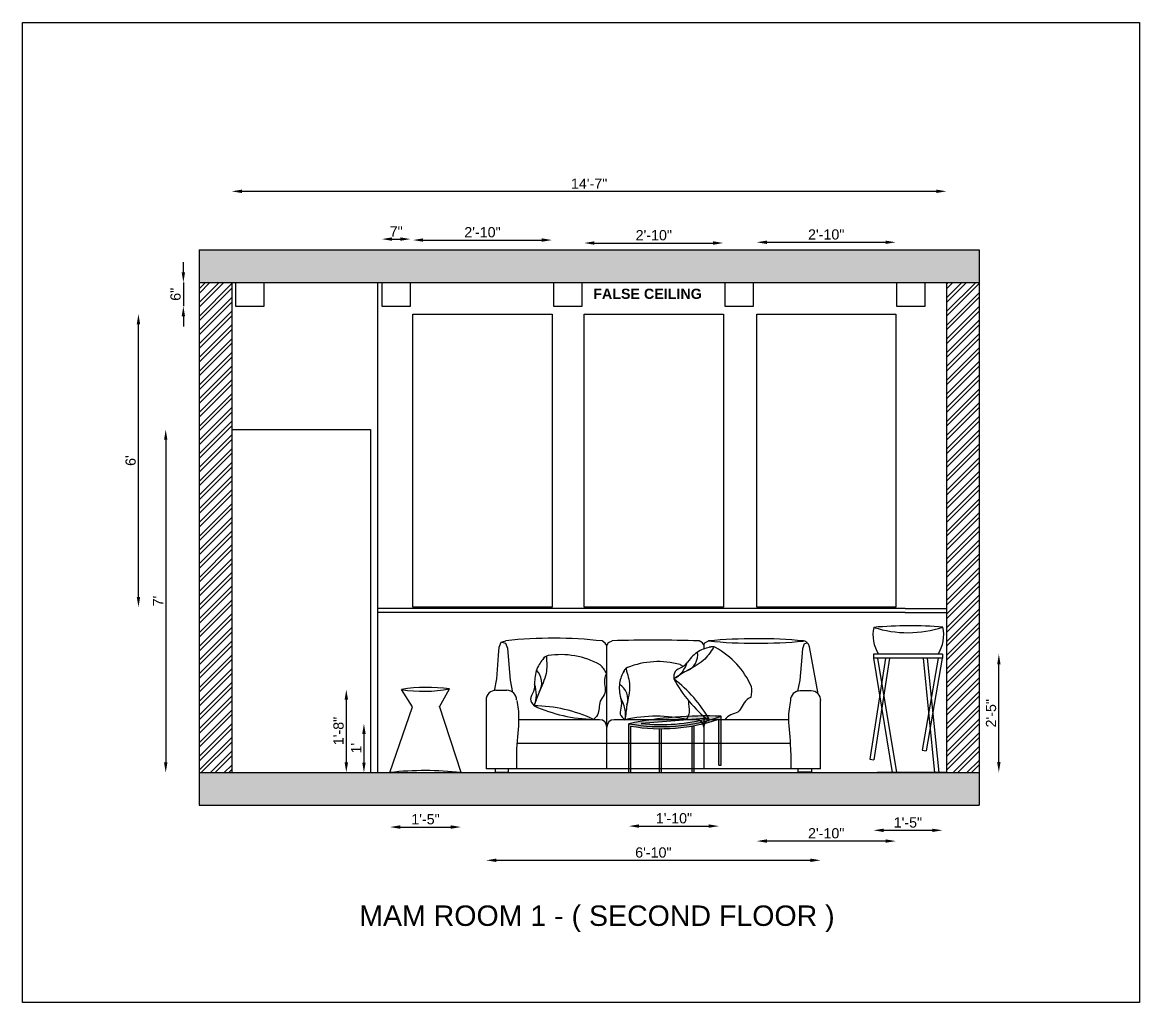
# Model space of a CAD drawing. Header units: feet. Extents: x 2272 to 4893, y 337 to 2916.
# Drawn here: x 4084 to 4357.5, y 1193.9 to 1433.9 of the extents above; entities that cross this region are included whole.
import ezdxf

# ---------------------------------------------------------------- set-up
doc = ezdxf.new("R2010")
doc.units = ezdxf.units.FT
doc.layers.add('Door', color=15, linetype='Continuous')
doc.styles.get("Standard").update_dxf_attribs({"font": 'arial.ttf'})
doc.dimstyles.new('ISO-25', dxfattribs={"dimtxt": 2.5, "dimasz": 2.5, "dimexe": 1.25, "dimexo": 0.625, "dimtad": 1, "dimdec": 0, "dimlunit": 4, "dimtxsty": 'Standard', "dimcen": 2.5, "dimse1": 1, "dimse2": 1, "dimadec": 0, "dimazin": 0, "dimtfac": 1, "dimtdec": 0, "dimtmove": 0, "dimatfit": 3, "dimfxl": 1, "dimarcsym": 0})

# ---------------------------------------------------------------- blocks, each defined once
blk = doc.blocks.new('*D246')
at = {"layer": 'Defpoints', "color": 0, "transparency": 16777216}
for p in [(4308.17, 1279.22), (4323.03, 1279.22), (4308.3, 1250.28)]:
    blk.add_point(p, dxfattribs=at)
at = {"layer": 'Door', "color": 0, "lineweight": -2, "transparency": 16777216}
blk.add_line((4323.03, 1252.78), (4323.03, 1276.72), dxfattribs=at)
at = {"layer": 'Door', "color": 0, "transparency": 16777216}
for points in [[(4322.62, 1276.72), (4323.45, 1276.72), (4323.03, 1279.22)], [(4322.62, 1252.78), (4323.45, 1252.78), (4323.03, 1250.28)]]:
    blk.add_solid(points, dxfattribs=at)
at = {"layer": 'Door', "color": 0, "transparency": 16777216, "insert": (4321.13, 1264.75), "char_height": 2.5, "attachment_point": 5, "rotation": 90}
blk.add_mtext('2\'-5"', dxfattribs=at)
blk = doc.blocks.new('A$C32C86113')
at = {"linetype": 'Continuous'}
for p, q in [((77.9, 721.3, -9.2), (82, 773.3, -9.2)), ((82, 773.3, -9.2), (93.6, 803.8, -9.2)), ((93.6, 803.8, -9.2), (123, 812.9, -9.2)), ((736.9, 798.3, -9.2), (719.4, 811.4, -9.2)), ((747.8, 782.5, -9.2), (736.9, 798.3, -9.2)), ((747.6, 163.7, -9.2), (747.6, 782.8, -9.2)), ((747.7, 782.8, -9.2), (758.8, 802, -9.2)), ((758.8, 802, -9.2), (780.7, 812.4, -9.2)), ((1340.4, 800.9, -9.2), (1318.5, 811.4, -9.2)), ((1347.6, 787, -9.2), (1340.4, 800.9, -9.2)), ((1347.6, 787, -9.2), (1354.9, 800.9, -9.2)), ((1347.6, 787, -9.2), (1347.6, 761.5, -9.2)), ((1354.9, 800.9, -9.2), (1376.9, 811.5, -9.2)), ((2056, 484.9, -9.2), (2002, 776.1, -9.2)), ((65.8, 577.5, -9.2), (77.9, 721.3, -9.2)), ((51.2, 502.4, -9.2), (65.8, 577.5, -9.2)), ((60.2, 506.2, -9.2), (128.9, 506.2, -9.2)), ((2013.7, 502.6, -9.2), (1944.9, 502.8, -9.2)), ((0.2, 446.2, -9.2), (0, 20, -9.2)), ((2071.8, 20, 333.6), (2071.8, 442.4, 333.6)), ((702.6, 323.7, -9.2), (200, 323.4, -0.7)), ((747.6, 20, -9.2), (747.6, 278.7, -9.2)), ((1302.6, 323.7, -9.2), (792.6, 323.7, -9.2)), ((1347.6, 343.7, -9.2), (1347.6, 278.7, -9.2)), ((1347.6, 278.7, -9.2), (1347.6, 20, -9.2)), ((1872.8, 323.7, -9.2), (1392.6, 323.7, -9.2)), ((2071.8, 20, 333.6), (0, 20, -9.2)), ((55.9, 20), (55.9, 0)), ((139, 0), (139, 20, 13.8)), ((1932.8, 0), (1932.8, 20, 13.8)), ((2015.9, 20), (2015.9, 0)), ((55.9, 0), (139, 0)), ((2015.9, 0), (1932.8, 0))]:
    blk.add_line(p, q, dxfattribs=at)
at = {"ltscale": 3}
for p, q in [((123, 794.8, -9.2), (93.6, 803.8, -9.2)), ((134.6, 764.2, -9.2), (123, 794.8, -9.2)), ((150.8, 568.4, -9.2), (134.6, 764.2, -9.2)), ((1956.6, 712.2, -9.2), (1960.7, 764.2, -9.2)), ((1960.7, 764.2, -9.2), (1972.3, 794.8, -9.2)), ((1972.3, 794.8, -9.2), (1989.3, 800, -9.2)), ((1944.5, 568.4, -9.2), (1956.6, 712.2, -9.2)), ((165.4, 493.4, -9.2), (150.8, 568.4, -9.2)), ((1931.4, 501.4, -9.2), (1944.5, 568.4, -9.2)), ((191.4, 179.1, 242), (1883, 179.1, 242))]:
    blk.add_line(p, q, dxfattribs=at)
at = {"linetype": 'Continuous'}
for centre, radius, start, end in [((414.4, -1890.5, -9.2), 2719, 83.56046, 96.1533), ((1675, -2302.2, -9.2), 3127.9, 84.6632, 95.46976), ((1399.9, 730.9, 333.6), 45, 61.39238, 113.21883), ((1178.3, 324.5, 333.6), 507.8, 23.79865, 61.39238), ((1957.7, 767.9, -9.2), 45, 10.50914, 90), ((390.8, 676.1, 333.6), 45, 98.91064, 150.73708), ((462.5, 218.9, 333.6), 507.8, 61.3169, 98.91064), ((594.5, 543.8, 333.6), 164.4, 23.69861, 47.17942), ((892.1, 605, 333.6), 45, 111.97665, 163.80309), ((1065.4, 175.7, 333.6), 507.8, 74.38291, 111.97665), ((1120.5, 522.1, 333.6), 164.4, 52.76952, 60.24543), ((1917, 985.8, 333.6), 858.1, 208.49339, 231.11555), ((60.2, 446.2, -9.2), 60, 90, 179.98162), ((128.9, 446.2, -9.2), 60, 0, 90), ((1480.8, 501.9, 333.6), 164.4, 346.18035, 9.66116), ((1944.7, 442.8, -9.2), 60, 89.78593, 179.78593), ((2014.6, 445.3, 333.6), 57.3, 357.05812, 90.92062), ((691.5, 1297, 333.6), 971.5, 246.03307, 268.4688), ((702.6, 278.7, -9.2), 45, 0, 90), ((792.6, 278.7, -9.2), 45, 90, 180), ((1054.6, -512.3, 333.6), 858.1, 76.95935, 103.04065), ((1302.6, 278.7, -9.2), 45, 0, 90), ((1392.6, 278.7, -9.2), 45, 90, 180)]:
    blk.add_arc(centre, radius, start, end, dxfattribs=at)
at = {"ltscale": 3}
for centre, radius, start, end in [((1034.7, -7187.9, -9.2), 8004.3, 87.96784, 91.81809), ((1675, 3925.1, -9.2), 3127.9, 264.53024, 275.3368), ((1202.4, 727.4, 333.6), 108.4, 291.46137, 8.04974), ((236.2, 553.1, 333.6), 108.4, 328.97962, 45.56799), ((1072.8, 736, 333.6), 183.2, 299.4203, 342.7126), ((639.9, -104, 333.6), 858.1, 29.83423, 52.45639), ((128.3, 481, 333.6), 183.2, 336.93856, 20.23086), ((769.4, 450.2, 333.6), 108.4, 342.04563, 58.634), ((680.5, 355.5, 333.6), 183.2, 350.00456, 33.29687), ((296.4, -448.9, 333.6), 858.1, 64.52723, 89.97465)]:
    blk.add_arc(centre, radius, start, end, dxfattribs=at)
at = {"linetype": 'Continuous'}
for points in [[(1402, 775.8, 333.6), (1325.8, 752.2, 333.6), (1256.9, 692.9, 333.6), (1214, 649, 333.6), (1170.6, 622, 333.6), (1162.8, 576.4, 333.6)], [(365.1, 713.1, 333.6), (319.1, 647.9, 333.6), (300.5, 558.9, 333.6), (293.3, 498, 333.6), (275.3, 450.2, 333.6), (296.8, 409.2, 333.6)], [(858.8, 635.1, 333.6), (828.6, 561.3, 333.6), (830.7, 470.3, 333.6), (837.4, 409.4, 333.6), (830.7, 358.7, 333.6), (860.9, 323.7, 333.6)], [(189.7, 443.1, -9.2), (201.7, 327.1, 146.9), (189.2, 143.2, 257.5), (187.7, 20, 303)], [(1884.7, 443.1, -9.2), (1872.8, 327.1, 146.9), (1885.2, 143.2, 257.5), (1886.7, 20, 303)]]:
    blk.add_spline(points, degree=3, dxfattribs=at)
at = {"ltscale": 3}
for points in [[(1409.2, 771.8, 333.6), (1344.2, 690.4, 333.6), (1240, 625.4, 333.6), (1162.8, 576.4, 333.6)], [(373.3, 714.3, 333.6), (371.3, 610.1, 333.6), (328.2, 495.2, 333.6), (296.8, 409.2, 333.6)], [(866.4, 638.2, 333.6), (888.1, 536.2, 333.6), (872.1, 414.5, 333.6), (860.9, 323.7, 333.6)]]:
    blk.add_spline(points, degree=3, dxfattribs=at)
at = {"linetype": 'Continuous'}
for points, knots in [([(745, 609.9, 333.6), (745, 609.9, 333.6), (718.2, 560.7, 333.6), (755.5, 498.7, 333.6), (695.1, 438.3, 333.6), (705.8, 371.4, 333.6), (679.8, 337.8, 333.6), (665.5, 325.8, 333.6)], [27.786417, 27.786417, 27.786417, 27.786417, 60.334214, 153.42843, 198.910048, 289.238615, 341.466319, 341.466319, 341.466319, 341.466319]), ([(1253.9, 441, 333.6), (1252.3, 416.7, 333.6), (1266, 375.1, 333.6), (1250.1, 340.7, 333.6), (1238.9, 325.8, 333.6)], [214.332348, 214.332348, 214.332348, 214.332348, 289.238615, 341.466319, 341.466319, 341.466319, 341.466319]), ([(1640.5, 462.6, 333.6), (1640.5, 462.6, 333.6), (1589.2, 439.9, 333.6), (1581.1, 368, 333.6), (1510.9, 358.8, 333.6), (1488.8, 335.7, 333.6), (1477.6, 323.7, 333.6)], [27.786417, 27.786417, 27.786417, 27.786417, 60.334214, 153.42843, 198.910048, 250.027656, 250.027656, 250.027656, 250.027656])]:
    blk.add_open_spline(points, degree=3, knots=knots, dxfattribs=at)
blk = doc.blocks.new('*D247')
at = {"layer": 'Defpoints', "color": 0, "transparency": 16777216}
for p in [(4232.47, 1262.19), (4167.59, 1250.19), (4232.47, 1250.19)]:
    blk.add_point(p, dxfattribs=at)
at = {"layer": 'Door', "color": 0, "lineweight": -2, "transparency": 16777216}
blk.add_line((4167.59, 1259.69), (4167.59, 1252.69), dxfattribs=at)
at = {"layer": 'Door', "color": 0, "transparency": 16777216}
for points in [[(4167.18, 1259.69), (4168.01, 1259.69), (4167.59, 1262.19)], [(4167.18, 1252.69), (4168.01, 1252.69), (4167.59, 1250.19)]]:
    blk.add_solid(points, dxfattribs=at)
at = {"layer": 'Door', "color": 0, "transparency": 16777216, "insert": (4165.71, 1256.19), "char_height": 2.5, "attachment_point": 5, "rotation": 90}
blk.add_mtext("1'", dxfattribs=at)
blk = doc.blocks.new('*D248')
at = {"layer": 'Defpoints', "color": 0, "transparency": 16777216}
for p in [(4176.82, 1270.56), (4163.28, 1250.25), (4173.97, 1250.25)]:
    blk.add_point(p, dxfattribs=at)
at = {"layer": 'Door', "color": 0, "lineweight": -2, "transparency": 16777216}
blk.add_line((4163.28, 1268.06), (4163.28, 1252.75), dxfattribs=at)
at = {"layer": 'Door', "color": 0, "transparency": 16777216}
for points in [[(4162.86, 1268.06), (4163.7, 1268.06), (4163.28, 1270.56)], [(4162.86, 1252.75), (4163.7, 1252.75), (4163.28, 1250.25)]]:
    blk.add_solid(points, dxfattribs=at)
at = {"layer": 'Door', "color": 0, "transparency": 16777216, "insert": (4161.38, 1260.4), "char_height": 2.5, "attachment_point": 5, "rotation": 90}
blk.add_mtext('1\'-8"', dxfattribs=at)
blk = doc.blocks.new('*D249')
at = {"layer": 'Defpoints', "color": 0, "transparency": 16777216}
for p in [(4169.22, 1334.22), (4119.06, 1250.22), (4169.22, 1250.22)]:
    blk.add_point(p, dxfattribs=at)
at = {"layer": 'Door', "color": 0, "lineweight": -2, "transparency": 16777216}
blk.add_line((4119.06, 1331.72), (4119.06, 1252.72), dxfattribs=at)
at = {"layer": 'Door', "color": 0, "transparency": 16777216}
for points in [[(4118.65, 1331.72), (4119.48, 1331.72), (4119.06, 1334.22)], [(4118.65, 1252.72), (4119.48, 1252.72), (4119.06, 1250.22)]]:
    blk.add_solid(points, dxfattribs=at)
at = {"layer": 'Door', "color": 0, "transparency": 16777216, "insert": (4117.19, 1292.22), "char_height": 2.5, "attachment_point": 5, "rotation": 90}
blk.add_mtext("7'", dxfattribs=at)
blk = doc.blocks.new('*D250')
at = {"layer": 'Defpoints', "color": 0, "transparency": 16777216}
for p in [(4263.74, 1290.73), (4297.79, 1290.73), (4263.74, 1233.45)]:
    blk.add_point(p, dxfattribs=at)
at = {"layer": 'Door', "color": 0, "lineweight": -2, "transparency": 16777216}
blk.add_line((4295.29, 1233.45), (4266.24, 1233.45), dxfattribs=at)
at = {"layer": 'Door', "color": 0, "transparency": 16777216}
for points in [[(4266.24, 1233.87), (4266.24, 1233.04), (4263.74, 1233.45)], [(4295.29, 1233.87), (4295.29, 1233.04), (4297.79, 1233.45)]]:
    blk.add_solid(points, dxfattribs=at)
at = {"layer": 'Door', "color": 0, "transparency": 16777216, "insert": (4280.77, 1235.35), "char_height": 2.5, "attachment_point": 5}
blk.add_mtext('2\'-10"', dxfattribs=at)
blk = doc.blocks.new('*D251')
at = {"color": 0, "lineweight": -2, "transparency": 16777216}
blk.add_line((4112.39, 1293.23), (4112.39, 1360), dxfattribs=at)
at = {"color": 0, "transparency": 16777216}
for points in [[(4111.97, 1360), (4112.8, 1360), (4112.39, 1362.5)], [(4111.97, 1293.23), (4112.8, 1293.23), (4112.39, 1290.73)]]:
    blk.add_solid(points, dxfattribs=at)
at = {"layer": 'Defpoints', "color": 0, "transparency": 16777216}
for p in [(4112.39, 1362.5), (4179.59, 1362.5), (4179.59, 1290.73)]:
    blk.add_point(p, dxfattribs=at)
at = {"color": 0, "transparency": 16777216, "insert": (4110.48, 1326.61), "char_height": 2.5, "attachment_point": 5, "rotation": 90}
blk.add_mtext("6'", dxfattribs=at)
blk = doc.blocks.new('*D252')
at = {"color": 0, "lineweight": -2, "transparency": 16777216}
for p, q in [((4123.38, 1372.72), (4123.38, 1375.22)), ((4123.38, 1370.22), (4123.38, 1364.45)), ((4123.38, 1361.95), (4123.38, 1359.45))]:
    blk.add_line(p, q, dxfattribs=at)
at = {"color": 0, "transparency": 16777216}
for points in [[(4122.97, 1372.72), (4123.8, 1372.72), (4123.38, 1370.22)], [(4122.97, 1361.95), (4123.8, 1361.95), (4123.38, 1364.45)]]:
    blk.add_solid(points, dxfattribs=at)
at = {"layer": 'Defpoints', "color": 0, "transparency": 16777216}
for p in [(4171.99, 1370.22), (4123.38, 1364.45), (4171.99, 1364.45)]:
    blk.add_point(p, dxfattribs=at)
at = {"color": 0, "transparency": 16777216, "insert": (4121.48, 1367.33), "char_height": 2.5, "attachment_point": 5, "rotation": 90}
blk.add_mtext('6"', dxfattribs=at)
blk = doc.blocks.new('*D253')
at = {"color": 0, "lineweight": -2, "transparency": 16777216}
blk.add_line((4174.49, 1380.84), (4176.49, 1380.84), dxfattribs=at)
at = {"color": 0, "transparency": 16777216}
for points in [[(4174.49, 1381.26), (4174.49, 1380.43), (4171.99, 1380.84)], [(4176.49, 1381.26), (4176.49, 1380.43), (4178.99, 1380.84)]]:
    blk.add_solid(points, dxfattribs=at)
at = {"layer": 'Defpoints', "color": 0, "transparency": 16777216}
for p in [(4178.99, 1380.84), (4171.99, 1364.45), (4178.99, 1364.45)]:
    blk.add_point(p, dxfattribs=at)
at = {"color": 0, "transparency": 16777216, "insert": (4175.49, 1382.72), "char_height": 2.5, "attachment_point": 5}
blk.add_mtext('7"', dxfattribs=at)
blk = doc.blocks.new('*D254')
at = {"color": 0, "lineweight": -2, "transparency": 16777216}
blk.add_line((4176.47, 1236.89), (4188.86, 1236.89), dxfattribs=at)
at = {"color": 0, "transparency": 16777216}
for points in [[(4176.47, 1237.3), (4176.47, 1236.47), (4173.97, 1236.89)], [(4188.86, 1237.3), (4188.86, 1236.47), (4191.36, 1236.89)]]:
    blk.add_solid(points, dxfattribs=at)
at = {"layer": 'Defpoints', "color": 0, "transparency": 16777216}
for p in [(4173.97, 1250.25), (4191.36, 1250.22), (4191.36, 1236.89)]:
    blk.add_point(p, dxfattribs=at)
at = {"color": 0, "transparency": 16777216, "insert": (4182.66, 1238.79), "char_height": 2.5, "attachment_point": 5}
blk.add_mtext('1\'-5"', dxfattribs=at)
blk = doc.blocks.new('*D255')
at = {"color": 0, "lineweight": -2, "transparency": 16777216}
blk.add_line((4234.97, 1237.12), (4252.01, 1237.12), dxfattribs=at)
at = {"color": 0, "transparency": 16777216}
for points in [[(4234.97, 1237.54), (4234.97, 1236.71), (4232.47, 1237.12)], [(4252.01, 1237.54), (4252.01, 1236.71), (4254.51, 1237.12)]]:
    blk.add_solid(points, dxfattribs=at)
at = {"layer": 'Defpoints', "color": 0, "transparency": 16777216}
for p in [(4232.47, 1250.22), (4254.51, 1252.01), (4254.51, 1237.12)]:
    blk.add_point(p, dxfattribs=at)
at = {"color": 0, "transparency": 16777216, "insert": (4243.49, 1239.02), "char_height": 2.5, "attachment_point": 5}
blk.add_mtext('1\'-10"', dxfattribs=at)
blk = doc.blocks.new('*D256')
at = {"color": 0, "lineweight": -2, "transparency": 16777216}
blk.add_line((4294.82, 1236.09), (4306.72, 1236.09), dxfattribs=at)
at = {"color": 0, "transparency": 16777216}
for points in [[(4294.82, 1236.5), (4294.82, 1235.67), (4292.32, 1236.09)], [(4306.72, 1236.5), (4306.72, 1235.67), (4309.22, 1236.09)]]:
    blk.add_solid(points, dxfattribs=at)
at = {"layer": 'Defpoints', "color": 0, "transparency": 16777216}
for p in [(4292.32, 1279.22), (4309.22, 1279.22), (4309.22, 1236.09)]:
    blk.add_point(p, dxfattribs=at)
at = {"color": 0, "transparency": 16777216, "insert": (4300.77, 1237.99), "char_height": 2.5, "attachment_point": 5}
blk.add_mtext('1\'-5"', dxfattribs=at)
blk = doc.blocks.new('*D257')
at = {"color": 0, "lineweight": -2, "transparency": 16777216}
blk.add_line((4182.09, 1380.61), (4211.14, 1380.61), dxfattribs=at)
at = {"color": 0, "transparency": 16777216}
for points in [[(4182.09, 1381.02), (4182.09, 1380.19), (4179.59, 1380.61)], [(4211.14, 1381.02), (4211.14, 1380.19), (4213.64, 1380.61)]]:
    blk.add_solid(points, dxfattribs=at)
at = {"layer": 'Defpoints', "color": 0, "transparency": 16777216}
for p in [(4213.64, 1380.61), (4179.59, 1362.5), (4213.64, 1362.5)]:
    blk.add_point(p, dxfattribs=at)
at = {"color": 0, "transparency": 16777216, "insert": (4196.61, 1382.51), "char_height": 2.5, "attachment_point": 5}
blk.add_mtext('2\'-10"', dxfattribs=at)
blk = doc.blocks.new('*D258')
at = {"color": 0, "lineweight": -2, "transparency": 16777216}
blk.add_line((4224.03, 1379.88), (4253.08, 1379.88), dxfattribs=at)
at = {"color": 0, "transparency": 16777216}
for points in [[(4224.03, 1380.3), (4224.03, 1379.46), (4221.53, 1379.88)], [(4253.08, 1380.3), (4253.08, 1379.46), (4255.58, 1379.88)]]:
    blk.add_solid(points, dxfattribs=at)
at = {"layer": 'Defpoints', "color": 0, "transparency": 16777216}
for p in [(4255.58, 1379.88), (4221.53, 1362.5), (4255.58, 1362.5)]:
    blk.add_point(p, dxfattribs=at)
at = {"color": 0, "transparency": 16777216, "insert": (4238.56, 1381.78), "char_height": 2.5, "attachment_point": 5}
blk.add_mtext('2\'-10"', dxfattribs=at)
blk = doc.blocks.new('*D259')
at = {"color": 0, "lineweight": -2, "transparency": 16777216}
blk.add_line((4266.24, 1380.06), (4295.29, 1380.06), dxfattribs=at)
at = {"color": 0, "transparency": 16777216}
for points in [[(4266.24, 1380.48), (4266.24, 1379.65), (4263.74, 1380.06)], [(4295.29, 1380.48), (4295.29, 1379.65), (4297.79, 1380.06)]]:
    blk.add_solid(points, dxfattribs=at)
at = {"layer": 'Defpoints', "color": 0, "transparency": 16777216}
for p in [(4297.79, 1380.06), (4263.74, 1362.5), (4297.79, 1362.5)]:
    blk.add_point(p, dxfattribs=at)
at = {"color": 0, "transparency": 16777216, "insert": (4280.77, 1381.96), "char_height": 2.5, "attachment_point": 5}
blk.add_mtext('2\'-10"', dxfattribs=at)
blk = doc.blocks.new('*D260')
at = {"color": 0, "lineweight": -2, "transparency": 16777216}
blk.add_line((4137.72, 1392.54), (4307.72, 1392.54), dxfattribs=at)
at = {"color": 0, "transparency": 16777216}
for points in [[(4137.72, 1392.96), (4137.72, 1392.12), (4135.22, 1392.54)], [(4307.72, 1392.96), (4307.72, 1392.12), (4310.22, 1392.54)]]:
    blk.add_solid(points, dxfattribs=at)
at = {"layer": 'Defpoints', "color": 0, "transparency": 16777216}
for p in [(4310.22, 1392.54), (4135.22, 1370.22), (4310.22, 1370.22)]:
    blk.add_point(p, dxfattribs=at)
at = {"color": 0, "transparency": 16777216, "insert": (4222.72, 1394.42), "char_height": 2.5, "attachment_point": 5}
blk.add_mtext('14\'-7"', dxfattribs=at)
blk = doc.blocks.new('*D269')
at = {"color": 0, "lineweight": -2, "transparency": 16777216}
blk.add_line((4200, 1228.75), (4276.91, 1228.75), dxfattribs=at)
at = {"color": 0, "transparency": 16777216}
for points in [[(4200, 1229.16), (4200, 1228.33), (4197.5, 1228.75)], [(4276.91, 1229.16), (4276.91, 1228.33), (4279.41, 1228.75)]]:
    blk.add_solid(points, dxfattribs=at)
at = {"layer": 'Defpoints', "color": 0, "transparency": 16777216}
for p in [(4197.5, 1251.15), (4279.41, 1251.15, 13.56), (4279.41, 1228.75)]:
    blk.add_point(p, dxfattribs=at)
at = {"color": 0, "transparency": 16777216, "insert": (4238.45, 1230.65), "char_height": 2.5, "attachment_point": 5}
blk.add_mtext('6\'-10"', dxfattribs=at)

msp = doc.modelspace()

# ---------------------------------------------------------------- hatches: boundary and pattern name
at = {"layer": 'Door', "true_color": 0xadddf7}
h = msp.add_hatch(dxfattribs=at)
h.set_pattern_fill('AR-CONC', color=141, scale=0.04)
h.set_pattern_definition([(50, (-1067.256, 700.232), (7.287387, -0.6375634), [0.762, -8.382]), (355, (-1067.256, 700.232), (-1.409737, 7.642274), [0.6096, -6.705623]), (100.45144, (-1066.649, 700.179), (5.87765, 7.00471), [0.6476, -7.12361]), (46.1842, (-1067.256, 702.264), (10.843162, -1.681693), [1.143, -12.573]), (96.63556, (-1066.353, 702.124), (9.496165, 9.897045), [0.9714, -10.685424]), (351.18415, (-1067.256, 702.264), (9.496165, 9.897045), [0.914399, -10.05839]), (21, (-1066.24, 701.756), (6.0645757, -4.090608), [0.762, -8.382]), (326, (-1066.24, 701.756), (2.472081, 7.367519), [0.6096, -6.7056]), (71.45144, (-1065.735, 701.4154), (8.536657, 3.276911), [0.6476, -7.123598]), (37.5, (-1067.2562, 700.2323), (0.1235441, 3.3822016), [0, -6.62432, 0, -6.8072, 0, -6.731]), (7.5, (-1067.2562, 700.2323), (2.6727865, 4.007223), [0, -3.88112, 0, -6.47192, 0, -2.5654]), (327.5, (-1069.522, 700.2323), (5.4236238, -0.2291498), [0, -2.54, 0, -7.9248, 0, -10.5156]), (317.5, (-1070.538, 700.2323), (5.9251673, 1.0170596), [0, -3.302, 0, -5.26288, 0, -7.4676])])
h.paths.add_polyline_path([(4127.225, 1250.22), (4127.225, 1242.22), (4318.225, 1242.22), (4318.225, 1250.22)])
h.paths.add_polyline_path([(4127.225, 1378.22), (4127.225, 1370.22), (4318.225, 1370.22), (4318.225, 1378.22)])
at = {"layer": 'Door', "true_color": 0x105689}
h = msp.add_hatch(dxfattribs=at)
h.set_pattern_fill('ANSI32', color=146, scale=0.25)
h.set_pattern_definition([(45, (-1067.2562, 700.2323), (-1.683798, 1.683798), []), (45, (-1066.1337, 700.2323), (-1.683798, 1.683798), [])])
h.paths.add_polyline_path([(4127.225, 1250.22), (4135.225, 1250.22), (4135.225, 1370.22), (4127.225, 1370.22)])
h.paths.add_polyline_path([(4318.225, 1370.22), (4310.225, 1370.22), (4310.225, 1358.22), (4310.225, 1250.22), (4318.225, 1250.22)])
at = {"layer": 'Door', "true_color": 0xadddf7}
h = msp.add_hatch(color=141, dxfattribs=at)
h.dxf.hatch_style = 1
h.paths.add_polyline_path([(4243.472, 1263.764, 0.0143693), (4238.084, 1263.16), (4246.677, 1263.16, -0.0000083), (4246.803, 1263.17, 0.024948)])
h.paths.add_polyline_path([(4246.677, 1263.16), (4238.084, 1263.16, 0.0150968), (4232.47, 1262.194, 0.1037218), (4250.281, 1262.616, 0.0952714), (4249.731, 1263.003, -0.0837422), (4235.48, 1262.248, -0.000741)])
edge = h.paths.add_edge_path(flags=17)
edge.add_arc((4273.287, 1289.337), 33.928, 228.09569, 228.4379, ccw=False)
edge.add_arc((4251.282, 1169.735), 94.353, 90.39726, 92.63459)
edge.add_spline(control_points=[(4246.945, 1263.988), (4246.824, 1263.742), (4246.669, 1263.495), (4246.481, 1263.243)], knot_values=[319.2008091, 319.2008091, 319.2008091, 319.2008091, 341.4663193, 341.4663193, 341.4663193, 341.4663193], degree=3, periodic=0)
edge.add_arc((4239.191, 1230.108), 33.928, 77.03507, 77.59324, ccw=False)
edge.add_arc((4548.82, -2514.912), 3790.135, 94.510172, 94.570461, ccw=False)
edge.add_line((4250.779, 1263.486), (4250.779, 1263.951))
h.paths.add_polyline_path([(4250.779, 1263.951, -0.0014932), (4250.627, 1264.086, 0.0097625), (4246.945, 1263.988, 0.0092211), (4243.472, 1263.764, -0.024948), (4246.803, 1263.17, -0.0002631), (4250.779, 1263.486)])
h.paths.add_polyline_path([(4251.655, 1264.087, 0.0027241), (4250.627, 1264.086, 0.0014932), (4250.779, 1263.951, 0.0047841), (4251.268, 1263.525, -0.000046), (4251.963, 1263.579, 0.0043755)])
h.paths.add_polyline_path([(4255.014, 1264.014, 0.0089018), (4251.655, 1264.087, -0.0043755), (4251.963, 1263.579, -0.0000047), (4252.034, 1263.585, -0.0003837), (4251.97, 1263.567, -0.0037362), (4252.226, 1263.129, -0.0113442), (4252.306, 1263.142, 0.0163925)])
h.paths.add_polyline_path([(4251.402, 1263.411, -0.0037507), (4250.779, 1263.251), (4250.779, 1262.735, 0.0064246), (4251.858, 1263.017, -0.002033), (4251.871, 1263.022, -0.0044922)])
h.paths.add_polyline_path([(4251.97, 1263.567, -0.0034354), (4251.402, 1263.411, 0.0044922), (4251.871, 1263.022, -0.0522062), (4252.226, 1263.129, 0.0037362)])
h.paths.add_polyline_path([(4250.779, 1263.251, -0.0062705), (4249.731, 1263.003, -0.0952714), (4250.281, 1262.616, 0.00295), (4250.779, 1262.735)])
edge = h.paths.add_edge_path()
edge.add_arc((4273.287, 1289.337), 33.928, 228.09569, 228.4379, ccw=False)
edge.add_arc((4251.282, 1169.735), 94.353, 90.39726, 92.63459)
edge.add_spline(control_points=[(4246.945, 1263.988), (4246.824, 1263.742), (4246.669, 1263.495), (4246.481, 1263.243)], knot_values=[319.2008091, 319.2008091, 319.2008091, 319.2008091, 341.4663193, 341.4663193, 341.4663193, 341.4663193], degree=3, periodic=0)
edge.add_arc((4239.191, 1230.108), 33.928, 77.03507, 77.59324, ccw=False)
edge.add_arc((4548.82, -2514.912), 3790.135, 94.510172, 94.570461, ccw=False)
edge.add_line((4250.779, 1263.486), (4250.779, 1263.951))
h.paths.add_polyline_path([(4250.779, 1263.951), (4250.779, 1263.486, -0.0000324), (4251.268, 1263.525, -0.0047841)])
h.paths.add_polyline_path([(4250.591, 1262.175, 0.076156), (4250.281, 1262.616, -0.1037218), (4232.47, 1262.194), (4232.47, 1257.444), (4232.97, 1257.444), (4232.97, 1261.597, 0.1014303)])
h.paths.add_polyline_path([(4251.858, 1263.017, -0.0064246), (4250.779, 1262.735), (4250.779, 1262.221, 0.0014332), (4251.023, 1262.281, -0.1604041)])
h.paths.add_polyline_path([(4250.779, 1262.735, -0.00295), (4250.281, 1262.616, -0.076156), (4250.591, 1262.175, 0.0010962), (4250.779, 1262.221)])
h.paths.add_polyline_path([(4254.067, 1263.16), (4252.558, 1263.16, 0.035559), (4252.306, 1263.142, -0.0026788), (4251.858, 1263.017, 0.1604041), (4251.023, 1262.281, 0.0180486)])
h.paths.add_polyline_path([(4254.514, 1263.31), (4254.514, 1263.16), (4255.014, 1263.16), (4255.014, 1264.014, -0.0163925), (4252.306, 1263.142, -0.035559), (4252.558, 1263.16), (4254.067, 1263.16, 0.002684)], flags=17)
h.paths.add_polyline_path([(4232.97, 1257.444), (4232.47, 1257.444), (4232.47, 1250.22), (4232.97, 1250.22)])
h.paths.add_polyline_path([(4240.47, 1260.969, -0.0028472), (4239.97, 1260.971), (4239.97, 1257.444), (4240.47, 1257.444)], flags=17)
h.paths.add_polyline_path([(4240.47, 1257.444), (4239.97, 1257.444), (4239.97, 1250.22), (4240.47, 1250.22)])
h.paths.add_polyline_path([(4248.47, 1261.723, -0.0028938), (4247.97, 1261.632), (4247.97, 1257.444), (4248.47, 1257.444)], flags=17)
h.paths.add_polyline_path([(4248.47, 1257.444), (4247.97, 1257.444), (4247.97, 1250.22), (4248.47, 1250.22)])
h = msp.add_hatch(color=141, dxfattribs=at)
h.dxf.hatch_style = 1
h.paths.add_polyline_path([(4255.014, 1263.16), (4254.514, 1263.16), (4254.514, 1257.444), (4255.014, 1257.444)])
h = msp.add_hatch(color=141, dxfattribs=at)
h.dxf.hatch_style = 1
h.paths.add_polyline_path([(4255.014, 1257.444), (4254.514, 1257.444), (4254.514, 1252.014), (4255.014, 1252.014)])

# ---------------------------------------------------------------- linework, layer by layer
at = {"color": 4}
for p, q in [((4143.141, 1364.448), (4143.141, 1370.22)), ((4178.987, 1364.448), (4178.987, 1370.22)), ((4220.987, 1364.448), (4220.987, 1370.22)), ((4262.987, 1364.448), (4262.987, 1370.22)), ((4304.987, 1364.448), (4304.987, 1370.22)), ((4136.141, 1364.448), (4143.141, 1364.448)), ((4171.987, 1364.448), (4178.987, 1364.448)), ((4213.987, 1364.448), (4220.987, 1364.448)), ((4255.987, 1364.448), (4262.987, 1364.448)), ((4297.987, 1364.448), (4304.987, 1364.448))]:
    msp.add_line(p, q, dxfattribs=at)
msp.add_lwpolyline([(4083.961, 1433.911), (4357.506, 1433.911), (4357.506, 1193.892), (4083.961, 1193.892)], close=True)
at = {"layer": 'Door', "color": 146, "true_color": 0x105689}
for p, q in [((4127.225, 1378.22), (4127.225, 1242.22)), ((4127.225, 1378.22), (4318.225, 1378.22)), ((4318.225, 1378.22), (4318.225, 1242.22)), ((4127.225, 1370.22), (4318.225, 1370.22)), ((4135.225, 1370.22), (4135.225, 1250.22)), ((4170.987, 1250.146), (4170.987, 1370.22)), ((4310.225, 1370.22), (4310.225, 1250.22)), ((4310.225, 1370.22), (4310.225, 1358.22)), ((4255.014, 1252.014), (4255.014, 1264.014)), ((4232.47, 1250.194), (4232.47, 1262.194)), ((4232.97, 1250.194), (4232.97, 1261.597)), ((4247.97, 1250.194), (4247.97, 1261.632)), ((4248.47, 1250.194), (4248.47, 1261.723)), ((4254.514, 1252.014), (4254.514, 1263.31)), ((4239.97, 1250.194), (4239.97, 1260.971)), ((4240.47, 1250.194), (4240.47, 1260.969)), ((4127.225, 1250.22), (4318.225, 1250.22)), ((4310.225, 1250.22), (4293.225, 1250.22)), ((4310.225, 1250.22), (4309.225, 1250.22)), ((4127.225, 1242.22), (4318.225, 1242.22))]:
    msp.add_line(p, q, dxfattribs=at)
at = {"layer": 'Door', "color": 4}
for p, q in [((4136.141, 1370.22), (4136.141, 1364.448)), ((4171.987, 1370.22), (4171.987, 1364.448)), ((4213.987, 1370.22), (4213.987, 1364.448)), ((4255.987, 1370.22), (4255.987, 1364.448)), ((4297.987, 1370.22), (4297.987, 1364.448))]:
    msp.add_line(p, q, dxfattribs=at)
at = {"layer": 'Door', "color": 252, "true_color": 0x939598}
for p, q in [((4135.225, 1334.22), (4169.225, 1334.22)), ((4169.225, 1334.22), (4169.225, 1250.22))]:
    msp.add_line(p, q, dxfattribs=at)
at = {"layer": 'Door', "color": 217, "true_color": 0x93278f}
for p, q in [((4300.058, 1290.402), (4170.987, 1290.402)), ((4300.058, 1289.402), (4170.987, 1289.402)), ((4300.058, 1290.396), (4310.225, 1290.396)), ((4300.058, 1289.396), (4310.225, 1289.396))]:
    msp.add_line(p, q, dxfattribs=at)
at = {"layer": 'Door', "color": 30, "true_color": 0xf26722}
for p, q in [((4295.247, 1278.22), (4291.427, 1253.49)), ((4309.225, 1279.22), (4292.316, 1279.22)), ((4292.316, 1279.22), (4292.316, 1278.22)), ((4309.225, 1278.22), (4292.316, 1278.22)), ((4292.316, 1278.22), (4296.932, 1250.22)), ((4296.237, 1278.22), (4292.415, 1253.336)), ((4293.329, 1278.22), (4297.945, 1250.22)), ((4308.167, 1278.22), (4304.254, 1255.743)), ((4304.504, 1278.22), (4307.306, 1250.179)), ((4309.182, 1278.22), (4305.24, 1255.572)), ((4305.487, 1278.22), (4308.301, 1250.279)), ((4309.225, 1279.22), (4309.225, 1278.22)), ((4179.455, 1266.313), (4176.816, 1270.559)), ((4186.121, 1266.313), (4188.513, 1270.703)), ((4191.363, 1250.22), (4186.096, 1266.52)), ((4173.966, 1250.247), (4179.457, 1266.336)), ((4304.254, 1255.743), (4305.24, 1255.572)), ((4291.427, 1253.49), (4292.415, 1253.336))]:
    msp.add_line(p, q, dxfattribs=at)
at = {"layer": 'Door', "color": 114, "true_color": 0x139b48}
msp.add_line((4254.514, 1252.014), (4255.014, 1252.014), dxfattribs=at)
at = {"layer": 'Door', "color": 2, "true_color": 0xf1eb1f}
for points in [[(4179.585, 1362.499), (4213.637, 1362.499), (4213.637, 1290.731), (4179.585, 1290.731)], [(4221.532, 1362.499), (4255.583, 1362.499), (4255.583, 1290.731), (4221.532, 1290.731)], [(4263.743, 1362.499), (4297.795, 1362.499), (4297.795, 1290.731), (4263.743, 1290.731)]]:
    msp.add_lwpolyline(points, close=True, dxfattribs=at)
at = {"layer": 'Door', "color": 30, "true_color": 0xf26722}
for centre, radius, start, end in [((4300.873, 1283.875), 8.655, 167.29727, 212.54321), ((4301.131, 1187.813), 98.353, 85.23228, 95.07676), ((4300.796, 1311.936), 27.463, 252.25873, 288.0503), ((4300.873, 1283.875), 8.655, 327.45679, 13.0177), ((4183.125, 1233.301), 37.788, 81.80214, 99.61089), ((4182.243, 1304.813), 34.681, 260.99687, 280.41616), ((4182.541, 1172.084), 78.632, 83.5589, 96.26074)]:
    msp.add_arc(centre, radius, start, end, dxfattribs=at)
at = {"layer": 'Door', "color": 146, "true_color": 0x105689}
for centre, radius, start, end in [((4251.282, 1169.735), 94.353, 87.73286, 101.50047), ((4240.369, 1304.872), 43.403, 259.51389, 289.71944), ((4240.369, 1304.872), 43.903, 260.29731, 288.79501), ((4548.82, -2514.912), 3790.135, 94.491137, 94.742194), ((4240.369, 1304.872), 42.903, 263.45688, 285.77645)]:
    msp.add_arc(centre, radius, start, end, dxfattribs=at)

# ---------------------------------------------------------------- block references
at = {"xscale": 0.03953730317468371, "yscale": 0.03953730317468371, "zscale": 0.03953730317468371}
msp.add_blockref('A$C32C86113', (4197.496, 1250.363, 0.366), dxfattribs=at)

# ---------------------------------------------------------------- texts
at = {"color": 114, "true_color": 0x139b48, "insert": (4223.729, 1368.706), "char_height": 2.5, "attachment_point": 1}
msp.add_mtext_dynamic_manual_height_columns('{\\fArial|b1|i0|c0|p34;\\C2;\\c2092017;FALSE CEILING }', width=39.0499, gutter_width=12.5, heights=[0], dxfattribs=at)
at = {"color": 4, "insert": (4166.432, 1217.687), "char_height": 5, "attachment_point": 1}
msp.add_mtext_dynamic_manual_height_columns('MAM ROOM 1 - ( SECOND FLOOR )', width=304.81577, gutter_width=25, heights=[0], dxfattribs=at)

# ---------------------------------------------------------------- dimensions: what is measured, and where the dimension line sits
at = {"color": 114, "true_color": 0x139b48}
for base, p1, p2, picture, middle in [((4310.225, 1392.54), (4135.225, 1370.22), (4310.225, 1370.22), '*D260', (4222.725, 1394.42)), ((4178.987, 1380.842), (4171.987, 1364.448), (4178.987, 1364.448), '*D253', (4175.487, 1382.717)), ((4213.637, 1380.606), (4179.585, 1362.499), (4213.637, 1362.499), '*D257', (4196.611, 1382.507)), ((4255.583, 1379.881), (4221.532, 1362.499), (4255.583, 1362.499), '*D258', (4238.557, 1381.782)), ((4297.795, 1380.062), (4263.743, 1362.499), (4297.795, 1362.499), '*D259', (4280.769, 1381.963)), ((4309.225, 1236.086), (4292.316, 1279.22), (4309.225, 1279.22), '*D256', (4300.77, 1237.988)), ((4279.409, 1228.747), (4197.496, 1251.152), (4279.409, 1251.152, 13.556), '*D269', (4238.453, 1230.648)), ((4254.514, 1237.123), (4232.47, 1250.22), (4254.514, 1252.014), '*D255', (4243.492, 1239.024))]:
    dim = msp.add_linear_dim(base=base, p1=p1, p2=p2, dimstyle='ISO-25', dxfattribs=at)
    dim.commit()
    dim.dimension.update_dxf_attribs({"geometry": picture, "text_midpoint": middle})
for base, p1, p2, picture, middle in [((4123.384, 1364.448), (4171.987, 1370.22), (4171.987, 1364.448), '*D252', (4121.483, 1367.334)), ((4112.386, 1362.499), (4179.585, 1290.731), (4179.585, 1362.499), '*D251', (4110.485, 1326.615))]:
    dim = msp.add_linear_dim(base=base, p1=p1, p2=p2, angle=90, dimstyle='ISO-25', dxfattribs=at)
    dim.commit()
    dim.dimension.update_dxf_attribs({"geometry": picture, "text_midpoint": middle})
dim = msp.add_linear_dim(base=(4191.363, 1236.888), p1=(4173.966, 1250.247), p2=(4191.363, 1250.22), dimstyle='ISO-25', dxfattribs=at)
dim.commit()
dim.dimension.update_dxf_attribs({"geometry": '*D254', "text_midpoint": (4182.664, 1236.888), "dimtype": 160})
at = {"layer": 'Door', "color": 114, "true_color": 0x139b48}
for base, p1, p2, picture, middle in [((4119.062, 1250.22), (4169.225, 1334.22), (4169.225, 1250.22), '*D249', (4117.187, 1292.22)), ((4323.032, 1279.22), (4308.301, 1250.279), (4308.169, 1279.22), '*D246', (4321.131, 1264.749)), ((4163.28, 1250.247), (4176.816, 1270.559), (4173.966, 1250.247), '*D248', (4161.379, 1260.403)), ((4167.593, 1250.194), (4232.47, 1262.194), (4232.47, 1250.194), '*D247', (4165.713, 1256.194))]:
    dim = msp.add_linear_dim(base=base, p1=p1, p2=p2, angle=90, dimstyle='ISO-25', dxfattribs=at)
    dim.commit()
    dim.dimension.update_dxf_attribs({"geometry": picture, "text_midpoint": middle})
dim = msp.add_linear_dim(base=(4263.743, 1233.453), p1=(4297.795, 1290.731), p2=(4263.743, 1290.731), dimstyle='ISO-25', dxfattribs=at)
dim.commit()
dim.dimension.update_dxf_attribs({"geometry": '*D250', "text_midpoint": (4280.769, 1235.355)})

doc.saveas('drawing.dxf')
